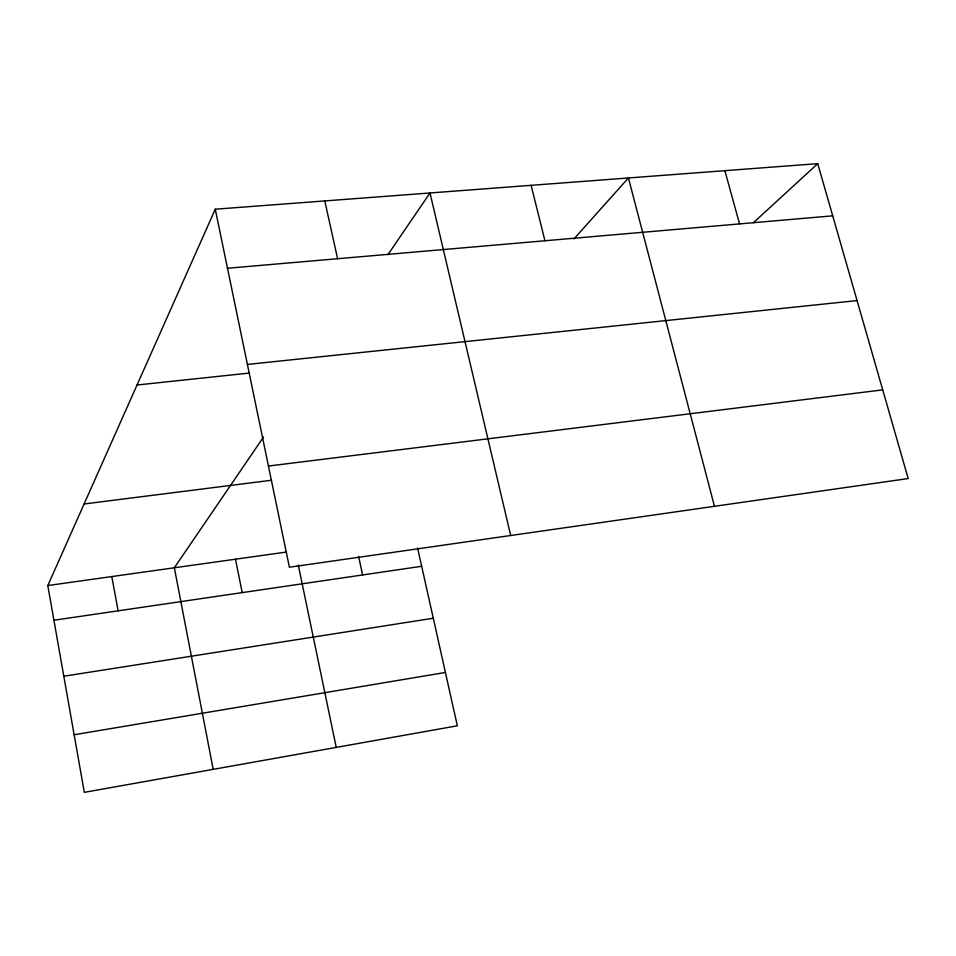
<?xml version="1.0" encoding="UTF-8"?>
<svg xmlns="http://www.w3.org/2000/svg" width="956" height="956" viewBox="0 0 956 956"><rect width="100%" height="100%" fill="white"/><g stroke="black" fill="none" stroke-linecap="round" stroke-linejoin="round"><path stroke-width="1.43" d="M417.605 548.075L457.338 725.795L84.307 792.345L47.8 585.55L215.267 209.209L817.727 163.655L908.2 478.55L289.393 567.219L215.267 209.209M263.557 436.988L174.339 567.78L213.188 769.353M387.921 254.655L429.997 192.969L510.683 535.503M573.97 238.916L628.427 177.971L714.455 506.31M753.376 222.76L817.727 163.655M74.138 734.746L445.412 672.462M63.813 676.239L433.295 618.233M53.93 620.241L421.68 566.287M47.8 585.55L286.549 552.03M84.104 503.979L271.564 480.235M268.445 466.038L882.723 389.881M137.043 385.005L249.468 373.055M247.401 364.427L857.066 300.578M227.492 268.266L832.712 215.829M724.887 170.67L739.526 223.895M531.13 185.321L544.932 240.757M324.789 200.927L337.599 258.729M358.62 556.523L362.599 574.95M298.296 565.151L336.237 747.401M235.499 559.2L242.203 592.624M111.792 576.564L118.126 610.824"/></g></svg>
